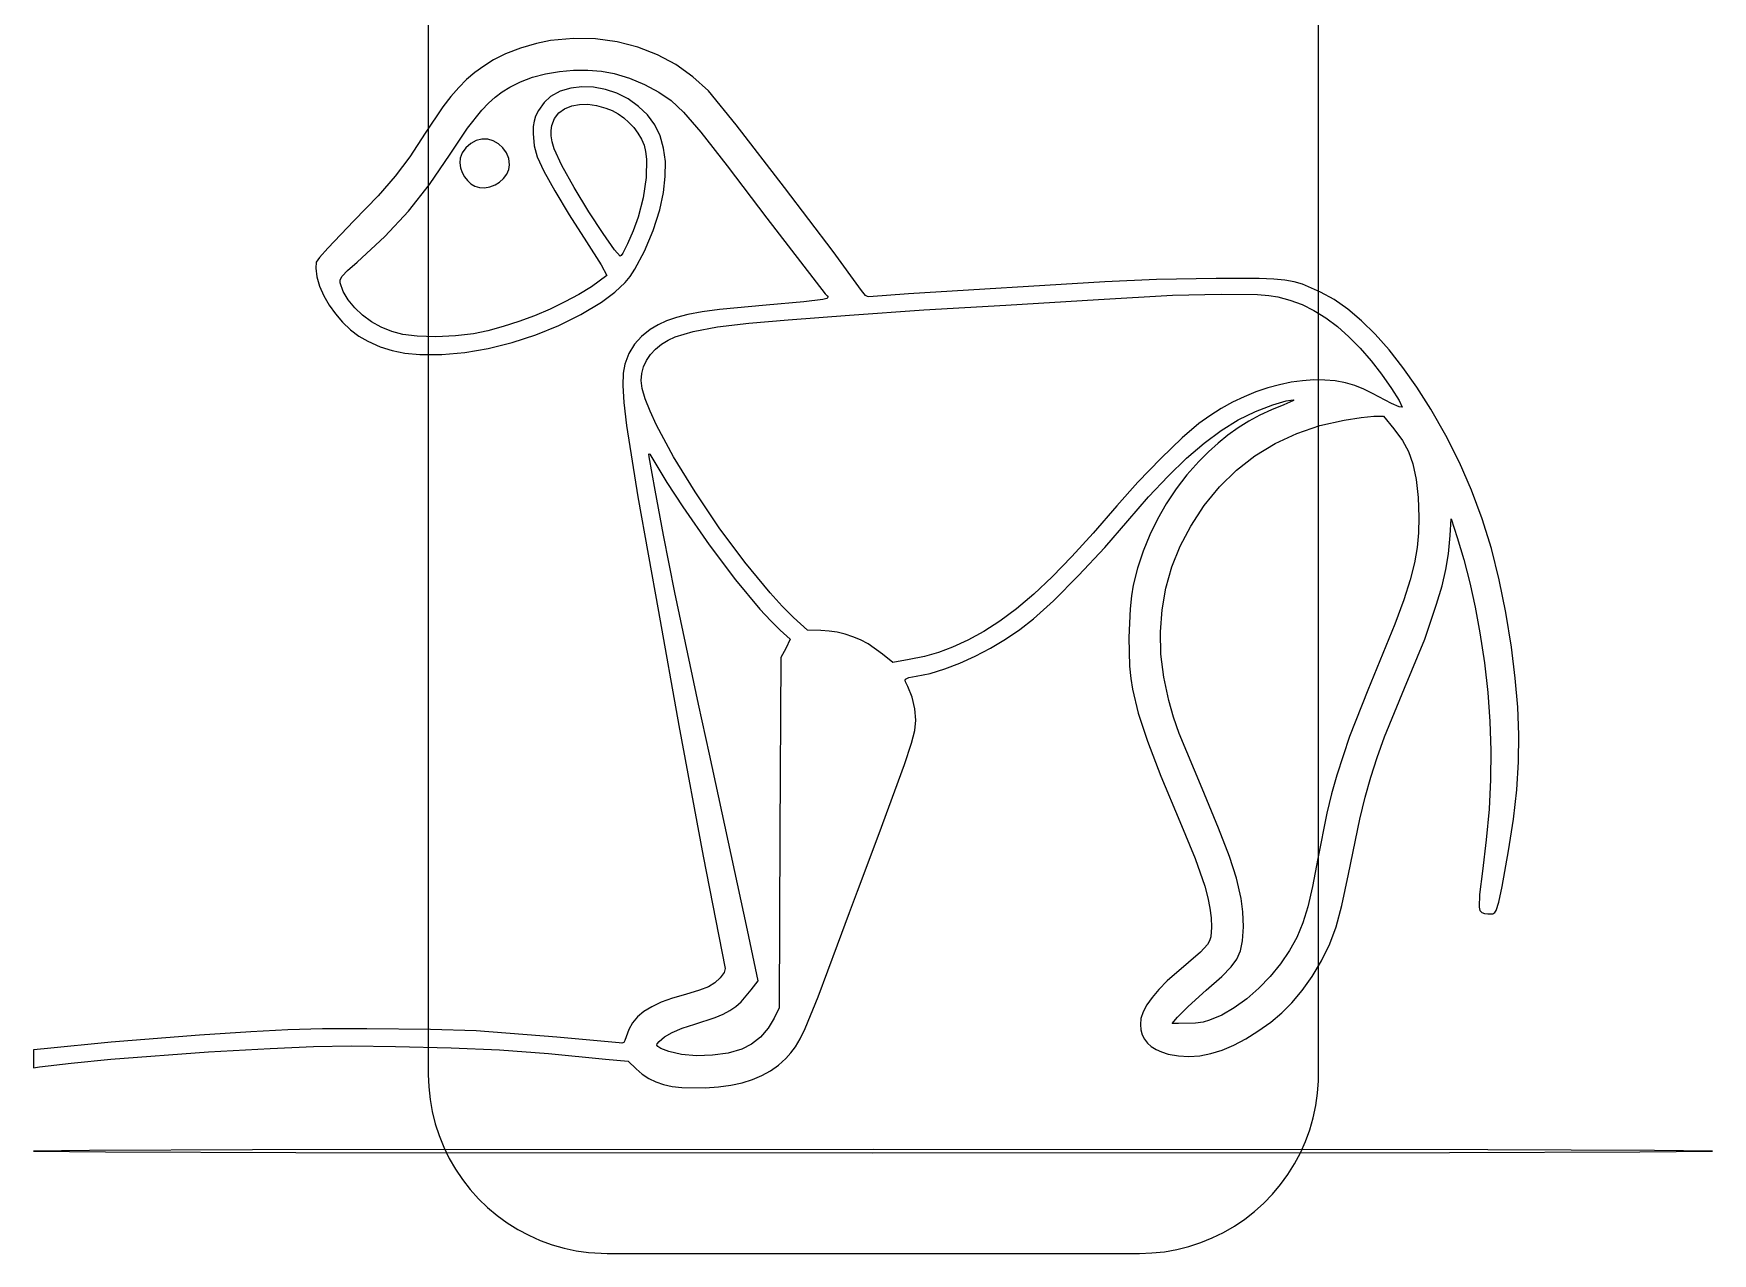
# Model space of a CAD drawing. Extents: x -40 to 320, y 1 to 395.
# Drawn here: x -40 to 319.9, y 1 to 262.5 of the extents above; entities that cross this region are included whole.
import ezdxf

# ---------------------------------------------------------------- set-up
doc = ezdxf.new("R2010")
doc.units = 0

msp = doc.modelspace()

# ---------------------------------------------------------------- linework, layer by layer
at = {"layer": 'Layer 1'}
for p, q in [((44.6336, 356.5), (44.6336, 39.4004)), ((235.443, 39.4004), (235.443, 356.494)), ((64.422165, 259.379677), (61.194125, 258.159776)), ((67.806498, 260.383754), (64.422165, 259.379677)), ((70.8671, 261.012), (67.806498, 260.383754)), ((70.8673, 261.012032), (70.8671, 261.012)), ((75.735871, 261.454922), (70.8673, 261.012032)), ((80.493747, 261.362442), (75.735871, 261.454922)), ((85.104646, 260.74622), (80.493747, 261.362442)), ((89.532285, 259.617883), (85.104646, 260.74622)), ((93.740382, 257.989059), (89.532285, 259.617883)), ((56.524245, 255.564078), (54.62889, 254.183164)), ((58.6024, 256.88406), (56.524245, 255.564078)), ((61.194125, 258.159776), (58.6024, 256.88406)), ((97.692655, 255.871374), (93.740382, 257.989059)), ((101.352822, 253.276456), (97.692655, 255.871374)), ((52.860983, 252.680384), (51.165174, 250.994806)), ((54.62889, 254.183164), (52.860983, 252.680384)), ((62.095434, 251.049491), (64.376002, 252.201325)), ((64.376002, 252.201325), (66.966351, 253.149429)), ((66.966351, 253.149429), (69.785548, 253.883571)), ((69.785548, 253.883571), (72.752658, 254.393517)), ((72.752658, 254.393517), (75.786746, 254.669034)), ((75.786746, 254.669034), (78.806877, 254.69989)), ((78.806877, 254.69989), (81.732118, 254.475849)), ((81.732118, 254.475849), (84.481534, 253.986681)), ((84.481534, 253.986681), (87.736872, 252.996871)), ((87.736872, 252.996871), (90.995929, 251.63495)), ((104.6846, 250.215932), (101.352822, 253.276456)), ((49.486112, 249.065498), (47.768446, 246.831525)), ((51.165174, 250.994806), (49.486112, 249.065498)), ((57.533861, 247.619583), (58.966012, 248.893749)), ((58.966012, 248.893749), (60.467001, 250.015346)), ((60.467001, 250.015346), (62.095434, 251.049491)), ((70.827607, 249.06484), (69.478091, 247.77486)), ((72.896221, 250.156285), (70.827607, 249.06484)), ((75.163912, 250.845386), (72.896221, 250.156285)), ((77.573003, 251.13912), (75.163912, 250.845386)), ((80.065819, 251.044465), (77.573003, 251.13912)), ((82.584684, 250.568397), (80.065819, 251.044465)), ((85.071921, 249.717894), (82.584684, 250.568397)), ((87.469854, 248.499933), (85.071921, 249.717894)), ((89.720807, 246.92149), (87.469854, 248.499933)), ((90.995929, 251.63495), (94.054038, 249.990224)), ((94.054038, 249.990224), (96.706534, 248.152001)), ((110.594279, 242.944886), (104.6846, 250.215932)), ((47.768446, 246.831525), (43.9959, 241.20586)), ((53.064367, 242.230491), (56.111942, 246.12773)), ((56.111942, 246.12773), (57.533861, 247.619583)), ((67.64917, 244.815347), (67.300007, 243.756075)), ((68.247647, 246.00858), (67.64917, 244.815347)), ((69.478091, 247.77486), (68.247647, 246.00858)), ((71.725411, 244.350078), (72.60359, 245.542069)), ((72.60359, 245.542069), (73.824108, 246.421487)), ((73.824108, 246.421487), (75.43162, 247.04043)), ((75.43162, 247.04043), (77.068902, 247.34556)), ((77.068902, 247.34556), (78.825259, 247.367886)), ((78.825259, 247.367886), (80.700691, 247.10741)), ((80.700691, 247.10741), (82.6952, 246.56413)), ((82.6952, 246.5642), (84.020065, 246.037432)), ((82.6952, 246.56413), (82.6952, 246.5642)), ((84.020065, 246.037432), (85.301208, 245.334377)), ((85.301208, 245.334377), (86.517231, 244.475966)), ((91.640892, 245.079299), (89.720807, 246.92149)), ((93.173983, 242.975245), (91.640892, 245.079299)), ((96.706534, 248.152001), (99.315641, 245.687395)), ((99.315641, 245.687395), (103.022471, 241.384571)), ((43.9959, 241.20586), (40.653737, 236.094935)), ((49.354434, 236.681091), (53.064367, 242.230491)), ((67.136899, 242.592613), (67.096587, 241.08681)), ((67.096587, 241.08681), (67.339699, 238.43739)), ((67.300007, 243.756075), (67.136899, 242.592613)), ((70.968633, 241.732141), (71.14492, 242.79342)), ((70.984913, 240.576903), (70.968633, 241.732141)), ((71.14492, 242.79342), (71.725411, 244.350078)), ((86.517231, 244.475966), (87.64674, 243.483131)), ((87.64674, 243.483131), (88.668337, 242.376803)), ((88.668337, 242.376803), (89.560625, 241.177912)), ((89.560625, 241.177912), (90.302208, 239.907391)), ((94.32008, 240.607928), (93.173983, 242.975245)), ((103.022471, 241.384571), (108.701484, 234.164412)), ((120.973026, 229.556367), (110.594279, 242.944886)), ((52.713172, 238.016449), (51.92492, 236.93423)), ((53.747017, 238.957265), (52.713172, 238.016449)), ((54.9111, 239.619), (53.747017, 238.957265)), ((56.129761, 239.91979), (54.9111, 239.619)), ((54.9111, 239.619), (54.9111, 239.619)), ((57.367026, 239.867075), (56.129761, 239.91979)), ((58.567081, 239.501787), (57.367026, 239.867075)), ((59.674107, 238.864859), (58.567081, 239.501787)), ((60.63229, 237.997223), (59.674107, 238.864859)), ((61.385812, 236.939811), (60.63229, 237.997223)), ((67.339699, 238.43739), (67.969804, 236.08566)), ((71.207713, 239.289564), (70.984913, 240.576903)), ((71.650989, 237.831982), (71.207713, 239.289564)), ((73.25478, 234.253531), (71.650989, 237.831982)), ((90.302208, 239.907391), (90.87169, 238.58617)), ((90.87169, 238.58617), (91.19814, 237.245488)), ((95.079183, 237.975953), (94.32008, 240.607928)), ((95.451292, 235.077919), (95.079183, 237.975953)), ((40.653737, 236.094935), (37.560886, 231.962657)), ((44.912084, 230.151769), (49.354434, 236.681091)), ((51.49761, 235.84829), (51.419312, 234.80863)), ((51.419312, 234.80863), (51.555907, 233.767576)), ((51.92492, 236.93423), (51.49761, 235.84829)), ((61.878858, 235.733556), (61.385812, 236.939811)), ((62.05561, 234.41939), (61.878858, 235.733556)), ((61.899712, 233.37601), (62.05561, 234.41939)), ((67.969804, 236.08566), (69.385682, 233.044281)), ((75.90792, 229.53642), (73.25478, 234.253531)), ((91.19814, 237.245488), (91.377141, 235.593161)), ((91.377141, 235.593161), (91.313262, 231.640101)), ((95.436407, 231.912429), (95.451292, 235.077919)), ((108.701484, 234.164412), (117.227134, 222.947801)), ((37.560886, 231.962657), (33.865217, 227.748506)), ((51.555907, 233.767576), (51.884138, 232.760942)), ((51.884138, 232.760942), (52.380749, 231.824544)), ((52.380749, 231.824544), (53.022484, 230.994197)), ((53.022484, 230.994197), (53.786085, 230.305717)), ((53.786085, 230.305717), (54.648296, 229.79492)), ((58.941129, 230.067645), (59.937065, 230.693332)), ((59.937065, 230.693332), (60.79346, 231.477166)), ((60.79346, 231.477166), (61.463335, 232.38333)), ((61.463335, 232.38333), (61.899712, 233.37601)), ((69.385682, 233.044281), (71.735557, 228.812145)), ((91.313262, 231.640101), (90.720987, 227.30005)), ((95.034529, 228.478086), (95.436407, 231.912429)), ((33.865217, 227.748506), (28.7146, 222.39196)), ((40.369251, 224.426232), (44.912084, 230.151769)), ((54.648296, 229.79492), (55.58586, 229.49762)), ((55.58586, 229.49762), (56.718547, 229.433974)), ((56.718547, 229.433974), (57.85263, 229.635921)), ((57.85263, 229.635921), (58.941129, 230.067645)), ((71.735557, 228.812145), (74.85198, 223.672067)), ((79.081393, 224.343638), (75.90792, 229.53642)), ((90.720987, 227.30005), (89.64125, 223.14607)), ((94.245657, 224.77349), (95.034529, 228.478086)), ((131.403886, 215.810631), (120.973026, 229.556367)), ((35.327785, 219.04305), (40.369251, 224.426232)), ((74.85198, 223.672067), (78.567504, 217.90686)), ((82.12463, 219.638315), (79.081393, 224.343638)), ((89.64125, 223.14607), (88.553451, 220.207645)), ((92.829776, 220.293313), (94.245657, 224.77349)), ((28.7146, 222.39196), (23.103184, 216.522547)), ((84.520397, 216.190719), (82.12463, 219.638315)), ((88.553451, 220.207645), (87.368901, 217.470156)), ((90.985971, 215.90243), (92.829776, 220.293313)), ((117.227134, 222.947801), (129.690334, 206.713901)), ((23.103184, 216.522547), (21.341245, 214.52742)), ((29.389534, 213.540791), (35.327785, 219.04305)), ((78.567504, 217.90686), (81.713073, 212.955321)), ((85.75146, 214.77112), (84.520397, 216.190719)), ((87.368901, 217.470156), (86.348078, 215.476887)), ((88.926343, 212.047377), (90.985971, 215.90243)), ((20.61749, 213.54071), (20.548029, 212.25073)), ((21.341245, 214.52742), (20.61749, 213.54071)), ((27.334246, 211.701949), (29.389534, 213.540791)), ((81.713073, 212.955321), (82.893904, 210.68297)), ((85.980464, 214.929111), (85.75146, 214.77112)), ((86.348078, 215.476887), (85.980464, 214.929111)), ((137.4699, 207.467932), (131.403886, 215.810631)), ((20.548029, 212.25073), (20.776257, 210.36537)), ((20.776257, 210.36537), (21.355896, 208.358846)), ((25.737894, 209.095321), (25.739134, 209.750854)), ((26.418535, 207.235617), (25.737894, 209.095321)), ((25.739134, 209.750854), (26.194349, 210.529183)), ((26.194349, 210.529183), (27.334246, 211.701949)), ((82.893904, 210.68297), (79.599494, 208.26178)), ((84.605529, 207.085914), (86.862997, 209.17469)), ((86.862997, 209.17469), (87.881879, 210.46033)), ((87.881879, 210.46033), (88.926343, 212.047377)), ((189.66449, 209.333438), (147.59129, 206.713788)), ((200.708695, 209.824623), (189.66449, 209.333438)), ((213.47949, 210.047889), (200.708695, 209.824623)), ((222.715241, 210.013157), (213.47949, 210.047889)), ((225.823284, 209.899972), (222.715241, 210.013157)), ((228.244786, 209.680736), (225.823284, 209.899972)), ((230.219757, 209.32382), (228.244786, 209.680736)), ((231.988208, 208.797595), (230.219757, 209.32382)), ((235.86559, 207.110699), (231.988208, 208.797595)), ((21.355896, 208.358846), (22.235548, 206.332325)), ((22.235548, 206.332325), (23.376606, 204.336504)), ((27.476873, 205.433127), (26.418535, 207.235617)), ((28.866393, 203.726458), (27.476873, 205.433127)), ((76.91286, 206.596202), (73.93598, 204.984115)), ((79.599494, 208.26178), (76.91286, 206.596202)), ((81.782457, 204.96737), (84.605529, 207.085914)), ((129.184259, 205.508267), (125.158021, 205.022665)), ((130.036393, 205.740603), (129.184259, 205.508267)), ((129.690334, 206.713901), (130.144307, 206.316907)), ((130.308034, 206.001312), (130.036393, 205.740603)), ((130.144307, 206.316907), (130.308034, 206.001312)), ((138.353042, 206.406177), (137.4699, 207.467932)), ((138.742517, 206.150662), (138.353042, 206.406177)), ((139.05757, 206.118412), (138.742517, 206.150662)), ((147.59129, 206.713788), (139.05757, 206.118412)), ((168.42881, 204.332319), (188.27471, 205.523069)), ((188.27471, 205.523069), (204.111697, 206.450863)), ((204.111697, 206.450863), (214.59031, 206.634439)), ((214.59031, 206.634439), (222.340117, 206.564979)), ((222.340117, 206.564979), (224.782408, 206.377684)), ((224.782408, 206.377684), (226.69631, 206.078755)), ((226.69631, 206.078755), (226.6962, 206.0787)), ((226.6962, 206.0787), (229.307479, 205.404019)), ((229.307479, 205.404019), (231.898292, 204.424673)), ((238.796508, 205.487422), (235.86559, 207.110699)), ((241.726959, 203.442279), (238.796508, 205.487422)), ((23.376606, 204.336504), (24.740463, 202.422082)), ((24.740463, 202.422082), (26.288514, 200.63976)), ((30.54058, 202.154215), (28.866393, 203.726458)), ((32.452919, 200.755004), (30.54058, 202.154215)), ((67.424056, 202.045069), (64.045302, 200.780438)), ((70.746997, 203.456683), (67.424056, 202.045069)), ((73.93598, 204.984115), (70.746997, 203.456683)), ((72.600615, 199.946962), (77.336885, 202.301576)), ((77.336885, 202.301576), (81.782457, 204.96737)), ((97.80158, 201.685771), (95.712965, 200.961088)), ((100.298584, 202.308123), (97.80158, 201.685771)), ((103.338869, 202.856055), (100.298584, 202.308123)), ((107.057328, 203.357473), (103.338869, 202.856055)), ((117.068334, 204.332401), (107.057328, 203.357473)), ((125.158021, 205.022665), (117.068334, 204.332401)), ((121.79101, 201.156987), (134.88931, 202.149279)), ((134.88931, 202.149279), (150.870195, 203.27057)), ((150.870195, 203.27057), (168.42881, 204.332319)), ((231.898292, 204.424673), (234.463056, 203.144849)), ((234.463056, 203.144849), (236.99619, 201.568735)), ((236.99619, 201.568735), (239.492113, 199.700516)), ((244.660198, 200.970148), (241.726959, 203.442279)), ((26.288514, 200.63976), (27.982151, 199.040234)), ((27.982151, 199.040234), (29.782767, 197.674205)), ((34.556894, 199.56743), (32.452919, 200.755004)), ((36.805991, 198.630101), (34.556894, 199.56743)), ((39.153694, 197.981621), (36.805991, 198.630101)), ((42.271345, 197.621915), (39.153694, 197.981621)), ((54.355594, 198.18008), (50.501158, 197.736029)), ((57.432926, 198.816779), (54.355594, 198.18008)), ((60.688877, 199.693953), (57.432926, 198.816779)), ((64.045302, 200.780438), (60.688877, 199.693953)), ((62.596444, 196.269883), (67.658762, 197.928181)), ((67.658762, 197.928181), (72.600615, 199.946962)), ((92.221334, 199.093101), (90.322335, 197.609003)), ((93.897847, 200.106168), (92.221334, 199.093101)), ((95.712965, 200.961088), (93.897847, 200.106168)), ((97.57911, 197.545047), (101.434792, 198.67316)), ((101.434792, 198.67316), (106.604019, 199.633824)), ((106.604019, 199.633824), (113.313766, 200.453084)), ((113.313766, 200.453084), (121.79101, 201.156987)), ((239.492113, 199.700516), (241.945243, 197.54438)), ((247.599482, 198.065911), (244.660198, 200.970148)), ((250.548068, 194.724448), (247.599482, 198.065911)), ((29.782767, 197.674205), (31.651757, 196.59237)), ((31.651757, 196.59237), (34.321645, 195.386735)), ((34.321645, 195.386735), (36.876183, 194.568094)), ((36.876183, 194.568094), (39.616784, 194.04714)), ((46.263454, 197.545013), (42.271345, 197.621915)), ((50.501158, 197.736029), (46.263454, 197.545013)), ((52.45088, 194.133348), (57.498778, 194.996722)), ((57.498778, 194.996722), (62.596444, 196.269883)), ((88.817772, 195.912802), (87.65555, 193.941241)), ((90.322335, 197.609003), (88.817772, 195.912802)), ((92.285234, 193.709839), (93.354506, 194.891674)), ((93.354506, 194.891674), (94.606577, 195.941875)), ((94.606577, 195.941875), (96.021445, 196.834861)), ((96.021445, 196.834861), (97.57911, 197.545047)), ((241.945243, 197.54438), (244.349999, 195.104512)), ((244.349999, 195.104512), (246.7008, 192.3851)), ((253.50921, 190.940638), (250.548068, 194.724448)), ((39.616784, 194.04714), (42.844857, 193.73457)), ((42.844857, 193.73457), (47.537868, 193.704414)), ((47.537868, 193.704414), (52.45088, 194.133348)), ((86.783574, 191.631061), (86.415029, 189.709115)), ((87.65555, 193.941241), (86.783574, 191.631061)), ((90.374218, 189.630354), (90.775089, 191.053596)), ((90.775089, 191.053596), (91.418761, 192.421952)), ((91.418761, 192.421952), (92.285234, 193.709839)), ((246.7008, 192.3851), (248.914854, 189.495047)), ((256.486165, 186.709362), (253.50921, 190.940638)), ((86.415029, 189.709115), (86.320916, 187.091323)), ((90.23615, 188.177807), (90.374218, 189.630354)), ((90.463477, 186.436383), (90.23615, 188.177807)), ((227.066574, 187.255511), (224.551685, 186.566701)), ((229.558961, 187.770941), (227.066574, 187.255511)), ((232.014603, 188.110549), (229.558961, 187.770941)), ((234.419255, 188.271894), (232.014603, 188.110549)), ((236.758671, 188.252532), (234.419255, 188.271894)), ((239.018606, 188.050023), (236.758671, 188.252532)), ((241.184817, 187.661924), (239.018606, 188.050023)), ((243.243058, 187.085794), (241.184817, 187.661924)), ((248.914854, 189.495047), (251.076813, 186.4115)), ((86.320916, 187.091323), (86.544957, 183.453951)), ((91.118906, 184.215288), (90.463477, 186.436383)), ((92.162609, 181.576269), (91.118906, 184.215288)), ((219.511385, 184.678709), (217.014464, 183.484411)), ((222.028541, 185.706953), (219.511385, 184.678709)), ((224.551685, 186.566701), (222.028541, 185.706953)), ((225.664804, 182.938569), (228.491596, 183.764651)), ((229.918018, 183.764651), (227.966924, 182.938569)), ((228.491596, 183.764651), (230.001122, 184.040011)), ((230.175859, 183.971171), (229.918018, 183.764651)), ((230.001122, 184.040011), (230.175859, 183.971171)), ((245.179084, 186.31919), (243.243058, 187.085794)), ((246.97865, 185.35967), (245.179084, 186.31919)), ((251.066892, 183.21136), (246.97865, 185.35967)), ((251.076813, 186.4115), (252.717817, 183.834023)), ((252.717817, 183.834023), (253.36901, 182.46218)), ((259.48219, 182.025499), (256.486165, 186.709362)), ((86.544957, 183.453951), (87.130875, 178.473263)), ((93.554759, 178.581071), (92.162609, 181.576269)), ((212.138301, 180.607419), (209.78755, 178.92961)), ((214.552021, 182.1265), (212.138301, 180.607419)), ((217.014464, 183.484411), (214.552021, 182.1265)), ((218.230034, 179.703071), (221.903694, 181.51269)), ((222.843599, 180.711491), (220.474272, 179.427013)), ((221.903694, 181.51269), (225.664804, 182.938569)), ((225.334792, 181.877823), (222.843599, 180.711491)), ((227.966924, 182.938569), (225.334792, 181.877823)), ((240.945469, 179.683711), (244.582219, 180.244356)), ((244.582219, 180.244356), (247.296139, 180.477545)), ((247.296139, 180.477545), (249.360109, 180.517236)), ((249.360109, 180.517236), (251.543149, 177.818196)), ((252.705415, 182.540943), (251.066892, 183.21136)), ((253.36901, 182.46218), (252.705415, 182.540943)), ((262.731257, 176.367982), (259.48219, 182.025499)), ((87.130875, 178.473263), (89.563234, 163.187003)), ((97.225089, 171.769132), (93.554759, 178.581071)), ((209.78755, 178.92961), (206.236379, 175.885126)), ((210.899467, 174.737256), (214.582424, 177.460872)), ((216.024932, 176.453386), (213.906774, 174.739116)), ((214.582424, 177.460872), (218.230034, 179.703071)), ((218.20774, 178.011831), (216.024932, 176.453386)), ((220.474272, 179.427013), (218.20774, 178.011831)), ((226.12481, 174.664463), (230.758347, 176.822226)), ((230.758347, 176.822226), (235.702598, 178.4981)), ((235.702598, 178.4981), (240.945469, 179.683711)), ((251.543149, 177.818196), (251.5432, 177.8182)), ((251.5432, 177.8182), (253.398785, 175.258086)), ((265.641237, 170.589988), (262.731257, 176.367982)), ((206.236379, 175.885126), (201.650743, 171.452669)), ((207.119764, 171.483386), (210.899467, 174.737256)), ((211.834195, 172.856464), (209.788124, 170.792869)), ((213.906774, 174.739116), (211.834195, 172.856464)), ((221.814078, 172.033186), (226.12481, 174.664463)), ((253.398785, 175.258086), (254.71854, 172.93612)), ((254.71854, 172.93612), (255.651916, 170.288557)), ((91.927179, 172.368612), (91.9816, 172.437375)), ((91.982996, 171.78502), (91.927179, 172.368612)), ((91.9816, 172.437375), (92.102071, 172.345665)), ((93.253126, 164.64051), (91.982996, 171.78502)), ((92.102071, 172.345665), (93.411896, 170.19735)), ((93.411896, 170.19735), (95.783476, 166.287716)), ((101.811275, 164.273445), (97.225089, 171.769132)), ((201.650743, 171.452669), (196.73766, 166.342982)), ((203.181918, 167.650424), (207.119764, 171.483386)), ((209.788124, 170.792869), (207.243825, 167.927935)), ((217.838245, 168.936767), (221.814078, 172.033186)), ((255.651916, 170.288557), (256.350864, 166.937705)), ((268.22655, 164.64919), (265.641237, 170.589988)), ((95.783476, 166.287716), (99.167196, 161.06826)), ((196.73766, 166.342982), (192.20415, 161.26681)), ((199.024531, 163.189531), (203.181918, 167.650424)), ((207.243825, 167.927935), (204.913489, 164.908576)), ((214.209404, 165.383583), (217.838245, 168.936767)), ((256.350864, 166.937705), (256.789335, 163.073335)), ((89.563234, 163.187003), (93.967774, 138.642661)), ((95.01693, 155.021469), (93.253126, 164.64051)), ((106.994695, 156.587984), (101.811275, 164.273445)), ((194.586204, 158.051869), (199.024531, 163.189531)), ((204.913489, 164.908576), (202.802697, 161.747815)), ((210.939648, 161.382006), (214.209404, 165.383583)), ((256.789335, 163.073335), (256.94128, 158.88522)), ((270.501615, 158.503261), (268.22655, 164.64919)), ((99.167196, 161.06826), (99.1672, 161.0683)), ((99.1672, 161.0683), (104.841257, 152.913514)), ((192.20415, 161.26681), (187.152078, 155.449194)), ((200.917029, 158.458675), (199.262067, 155.054178)), ((202.802697, 161.747815), (200.917029, 158.458675)), ((208.041069, 156.940411), (210.939648, 161.382006)), ((256.94128, 158.88522), (256.86461, 155.522588)), ((263.649836, 154.916039), (263.887986, 158.488289)), ((263.887986, 158.488289), (265.158116, 154.519119)), ((272.480852, 152.109875), (270.501615, 158.503261)), ((97.450528, 142.730685), (95.01693, 155.021469)), ((112.456728, 149.206725), (106.994695, 156.587984)), ((187.152078, 155.449194), (182.546069, 150.39626)), ((189.614808, 152.371016), (194.586204, 158.051869)), ((199.262067, 155.054178), (197.843392, 151.547346)), ((205.791822, 152.623325), (208.041069, 156.940411)), ((256.86461, 155.522588), (256.580954, 152.338566)), ((263.291994, 151.029987), (263.649836, 154.916039)), ((104.841257, 152.913514), (110.504148, 145.424812)), ((183.988498, 146.362685), (189.614808, 152.371016)), ((197.843392, 151.547346), (196.666584, 147.951202)), ((204.016084, 148.190879), (205.791822, 152.623325)), ((256.580954, 152.338566), (256.009843, 149.061516)), ((265.158116, 154.519119), (266.573371, 149.773479)), ((274.178681, 145.426704), (272.480852, 152.109875)), ((117.878754, 142.623641), (112.456728, 149.206725)), ((182.546069, 150.39626), (178.314956, 146.042888)), ((196.666584, 147.951202), (195.737224, 144.278769)), ((202.714786, 143.650519), (204.016084, 148.190879)), ((256.009843, 149.061516), (255.07081, 145.4198)), ((261.936275, 144.16581), (262.751816, 147.612785)), ((262.751816, 147.612785), (263.291994, 151.029987)), ((266.573371, 149.773479), (267.847226, 144.804578)), ((110.504148, 145.424812), (115.72794, 139.14918)), ((178.314956, 146.042888), (174.387575, 142.32396)), ((178.600341, 140.949722), (183.988498, 146.362685)), ((195.737224, 144.278769), (195.354261, 141.967425)), ((255.07081, 145.4198), (253.683385, 141.14178)), ((260.752346, 140.190439), (261.936275, 144.16581)), ((267.847226, 144.804578), (268.987124, 139.582647)), ((275.60952, 138.411421), (274.178681, 145.426704)), ((102.540986, 118.79661), (97.450528, 142.730685)), ((120.475194, 139.785782), (117.878754, 142.623641)), ((174.387575, 142.32396), (170.692759, 139.174357)), ((174.343404, 137.054969), (178.600341, 140.949722)), ((195.354261, 141.967425), (195.069908, 139.236059)), ((201.888858, 139.009686), (202.714786, 143.650519)), ((253.683385, 141.14178), (251.767101, 135.955819)), ((93.967774, 138.642661), (98.333864, 114.232261)), ((115.72794, 139.14918), (118.041445, 136.637197)), ((122.94215, 137.332707), (120.475194, 139.785782)), ((125.87934, 134.633667), (122.94215, 137.332707)), ((170.692759, 139.174357), (167.159344, 136.52896)), ((171.438791, 134.787589), (174.343404, 137.054969)), ((195.069908, 139.236059), (194.804471, 133.080738)), ((201.539229, 134.275825), (201.888858, 139.009686)), ((258.207112, 132.713551), (260.752346, 140.190439)), ((268.987124, 139.582647), (270.000506, 134.077919)), ((276.78779, 131.021699), (275.60952, 138.411421)), ((118.041445, 136.637197), (120.0847, 134.6336)), ((120.0847, 134.6336), (122.22805, 132.68871)), ((128.73714, 134.554284), (125.87934, 134.633667)), ((130.53101, 134.450014), (128.73714, 134.554284)), ((132.28209, 134.196435), (130.53101, 134.450014)), ((133.992239, 133.793083), (132.28209, 134.196435)), ((135.663319, 133.239491), (133.992239, 133.793083)), ((137.297189, 132.535196), (135.663319, 133.239491)), ((163.716162, 134.322651), (160.29205, 132.49031)), ((167.159344, 136.52896), (163.716162, 134.322651)), ((168.357422, 132.676494), (171.438791, 134.787589)), ((201.666832, 129.456379), (201.539229, 134.275825)), ((251.767101, 135.955819), (246.02608, 121.77352)), ((270.000506, 134.077919), (270.984892, 127.599652)), ((121.235758, 130.70412), (120.203778, 128.75923)), ((122.22805, 132.68871), (121.235758, 130.70412)), ((138.895709, 131.679732), (137.297189, 132.535196)), ((141.99414, 129.513434), (138.895709, 131.679732)), ((153.981065, 129.855774), (150.970685, 129.001782)), ((156.991437, 130.985126), (153.981065, 129.855774)), ((160.29205, 132.49031), (156.991437, 130.985126)), ((161.880243, 129.027345), (165.153254, 130.747729)), ((165.153254, 130.747729), (168.357422, 132.676494)), ((194.804471, 133.080738), (194.955796, 126.947757)), ((253.845986, 122.170439), (258.207112, 132.713551)), ((277.601082, 124.318369), (276.78779, 131.021699)), ((120.203778, 128.75923), (120.00532, 91.21093)), ((144.17718, 127.727304), (141.99414, 129.513434)), ((147.67005, 128.32268), (144.17718, 127.727304)), ((150.970685, 129.001782), (147.67005, 128.32268)), ((152.18772, 125.376953), (155.343519, 126.315909)), ((155.343519, 126.315909), (158.592346, 127.541389)), ((158.592346, 127.541389), (161.880243, 129.027345)), ((194.955796, 126.947757), (195.192395, 124.244317)), ((202.272595, 124.558794), (201.666832, 129.456379)), ((270.984892, 127.599652), (271.706009, 121.278594)), ((146.845075, 123.918358), (146.931359, 124.160153)), ((146.907171, 123.584002), (146.845075, 123.918358)), ((147.392774, 122.527829), (146.907171, 123.584002)), ((146.931359, 124.160153), (147.632786, 124.475827)), ((148.315608, 120.266021), (147.392774, 122.527829)), ((147.632786, 124.475827), (149.178904, 124.750569)), ((149.178904, 124.750569), (152.18772, 125.376953)), ((195.192395, 124.244317), (195.538766, 121.972069)), ((203.357449, 119.590511), (202.272595, 124.558794)), ((278.129246, 118.118782), (277.601082, 124.318369)), ((104.922486, 108.07981), (102.540986, 118.79661)), ((148.910985, 117.769786), (148.315608, 120.266021)), ((195.538766, 121.972069), (196.814484, 116.845644)), ((204.372687, 115.996594), (203.357449, 119.590511)), ((246.02608, 121.77352), (242.107762, 111.848718)), ((249.578504, 111.75257), (253.845986, 122.170439)), ((271.706009, 121.278594), (272.164789, 115.048699)), ((149.134251, 115.310763), (148.910985, 117.769786)), ((148.940754, 113.160589), (149.134251, 115.310763)), ((196.814484, 116.845644), (198.778607, 110.848483)), ((205.585144, 112.480798), (204.372687, 115.996594)), ((278.362512, 112.212232), (278.129246, 118.118782)), ((98.333864, 114.232261), (103.568205, 86.219852)), ((148.189713, 110.392078), (148.940754, 113.160589)), ((210.462259, 100.697311), (205.585144, 112.480798)), ((242.107762, 111.848718), (239.328098, 103.579832)), ((247.977578, 107.369264), (249.578504, 111.75257)), ((272.164789, 115.048699), (272.362162, 108.843919)), ((278.291112, 106.388011), (278.362512, 112.212232)), ((108.216896, 92.79851), (104.922486, 108.07981)), ((146.683288, 105.867226), (148.189713, 110.392078)), ((198.778607, 110.848483), (201.67301, 103.318215)), ((272.362162, 108.843919), (272.299057, 102.598208)), ((141.240564, 91.012589), (146.683288, 105.867226)), ((246.617128, 103.158064), (247.977578, 107.369264)), ((277.905281, 100.435415), (278.291112, 106.388011)), ((201.67301, 103.318215), (205.739566, 93.592469)), ((239.328098, 103.579832), (238.218741, 99.56982)), ((245.411105, 98.835236), (246.617128, 103.158064)), ((272.299057, 102.598208), (271.976407, 96.245519)), ((214.026452, 92.157376), (210.462259, 100.697311)), ((238.218741, 99.56982), (237.218224, 95.37794)), ((244.273457, 94.117045), (245.411105, 98.835236)), ((277.195248, 94.143735), (277.905281, 100.435415)), ((205.739566, 93.592469), (208.965137, 85.709311)), ((237.218224, 95.37794), (235.30928, 85.65412)), ((241.859086, 82.359639), (244.273457, 94.117045)), ((271.976407, 96.245519), (271.395141, 89.719805)), ((276.151247, 87.302265), (277.195248, 94.143735)), ((113.059286, 70.29331), (108.216896, 92.79851)), ((120.00532, 91.21093), (119.806861, 53.70223)), ((136.636324, 78.708189), (141.240564, 91.012589)), ((216.351518, 86.110584), (214.026452, 92.157376)), ((271.395141, 89.719805), (270.55619, 82.955019)), ((274.76351, 79.700299), (276.151247, 87.302265)), ((103.568205, 86.219852), (108.296484, 62.077361)), ((208.965137, 85.709311), (211.033447, 79.735081)), ((217.835614, 81.462931), (216.351518, 86.110584)), ((235.30928, 85.65412), (234.178067, 79.67493)), ((270.55619, 82.955019), (269.91058, 77.956344)), ((211.033447, 79.735081), (211.69526, 77.264968)), ((218.876899, 77.120411), (217.835614, 81.462931)), ((234.178067, 79.67493), (233.165929, 75.299526)), ((240.445069, 75.617041), (241.859086, 82.359639)), ((274.074486, 76.315342), (274.76351, 79.700299)), ((134.889894, 74.143639), (136.636324, 78.708189)), ((211.69526, 77.264968), (212.141715, 75.033471)), ((219.242186, 74.237774), (218.876899, 77.120411)), ((239.239436, 71.047539), (240.445069, 75.617041)), ((269.91058, 77.956344), (269.826855, 75.264751)), ((273.50826, 74.530456), (274.074486, 76.315342)), ((132.309934, 67.197589), (134.889894, 74.143639)), ((212.141715, 75.033471), (212.397462, 72.96105)), ((212.397462, 72.96105), (212.487156, 70.968169)), ((219.328392, 71.027693), (219.242186, 74.237774)), ((233.165929, 75.299526), (232.094254, 71.884169)), ((269.826855, 75.264751), (270.027096, 74.551542)), ((270.027096, 74.551542), (270.405485, 74.13602)), ((270.405485, 74.13602), (270.97458, 73.925158)), ((270.97458, 73.925158), (271.74694, 73.825929)), ((271.74694, 73.825929), (272.815516, 73.861899)), ((272.815516, 73.861899), (273.193285, 74.086871)), ((273.193285, 74.086871), (273.50826, 74.530456)), ((115.361406, 59.49721), (113.059286, 70.29331)), ((212.326529, 68.912882), (212.070626, 68.067107)), ((212.487156, 70.968169), (212.326529, 68.912882)), ((219.139236, 68.055771), (219.328392, 71.027693)), ((230.78443, 68.78512), (229.233897, 65.93724)), ((232.094254, 71.884169), (230.78443, 68.78512)), ((237.8248, 67.36244), (239.239436, 71.047539)), ((128.168346, 56.021896), (132.309934, 67.197589)), ((210.15961, 65.5763), (207.565386, 63.387059)), ((211.648669, 67.266916), (210.15961, 65.5763)), ((212.070626, 68.067107), (211.648669, 67.266916)), ((217.900111, 64.114509), (218.67844, 65.887611)), ((218.67844, 65.887611), (219.139236, 68.055771)), ((229.233897, 65.93724), (227.310789, 63.126567)), ((236.078987, 63.744305), (237.8248, 67.36244)), ((108.050271, 61.240114), (107.219847, 60.14239)), ((108.296484, 62.077361), (108.050271, 61.240114)), ((207.565386, 63.387059), (203.011387, 59.451377)), ((214.676402, 60.389691), (216.70874, 62.449318)), ((216.70874, 62.449318), (217.900111, 64.114509)), ((227.310789, 63.126567), (225.089062, 60.423804)), ((234.087581, 60.364313), (236.078987, 63.744305)), ((104.684544, 58.147881), (102.759498, 57.443354)), ((106.024756, 59.029782), (104.684544, 58.147881)), ((107.219847, 60.14239), (106.024756, 59.029782)), ((113.853126, 57.51262), (115.361406, 59.49721)), ((201.226738, 57.636568), (199.770942, 55.92502)), ((203.011387, 59.451377), (201.226738, 57.636568)), ((211.37517, 57.433281), (214.676402, 60.389691)), ((222.642674, 57.899654), (220.04558, 55.624818)), ((225.089062, 60.423804), (222.642674, 57.899654)), ((231.936166, 57.393639), (234.087581, 60.364313)), ((94.579907, 54.860911), (92.551987, 53.914512)), ((96.975285, 55.736609), (94.579907, 54.860911)), ((99.762774, 56.560211), (96.975285, 55.736609)), ((102.759498, 57.443354), (99.762774, 56.560211)), ((109.27367, 53.096923), (110.556444, 53.975256)), ((110.556444, 53.975256), (111.710378, 54.981038)), ((111.710378, 54.981038), (113.853126, 57.51262)), ((125.403565, 49.237096), (128.168346, 56.021896)), ((198.644465, 54.317665), (197.84777, 52.815433)), ((199.770942, 55.92502), (198.644465, 54.317665)), ((207.480423, 53.930484), (211.37517, 57.433281)), ((220.04558, 55.624818), (217.371737, 53.669998)), ((227.565115, 52.59591), (229.722731, 54.77337)), ((229.722731, 54.77337), (231.936166, 57.393639)), ((88.426468, 50.465054), (87.62187, 49.049796)), ((89.499919, 51.735189), (88.426468, 50.465054)), ((90.866875, 52.878806), (89.499919, 51.735189)), ((92.551987, 53.914512), (90.866875, 52.878806)), ((101.747126, 50.16966), (106.10019, 51.584916)), ((106.10019, 51.584916), (107.806702, 52.311616)), ((107.806702, 52.311616), (109.27367, 53.096923)), ((118.735181, 51.4398), (117.461325, 49.293346)), ((119.806861, 53.70223), (118.735181, 51.4398)), ((197.381322, 51.419254), (197.245586, 50.130059)), ((197.84777, 52.815433), (197.381322, 51.419254)), ((204.0719, 50.328461), (205.22296, 51.677981)), ((205.22296, 51.677981), (207.480423, 53.930484)), ((209.082986, 50.378075), (205.42142, 50.288769)), ((210.679337, 50.623668), (209.082986, 50.378075)), ((212.08963, 51.00322), (210.679337, 50.623668)), ((214.695102, 52.105898), (212.08963, 51.00322)), ((217.371737, 53.669998), (214.695102, 52.105898)), ((222.449846, 48.661469), (225.221445, 50.634272)), ((225.221445, 50.634272), (227.565115, 52.59591)), ((-4.427906, 47.78834), (-23.301281, 46.309827)), ((6.592764, 48.541242), (-4.427906, 47.78834)), ((14.554682, 48.959246), (6.592764, 48.541242)), ((21.99563, 49.139099), (14.554682, 48.959246)), ((31.453394, 49.17755), (21.99563, 49.139099)), ((45.112298, 49.048552), (31.453394, 49.17755)), ((54.871494, 48.740941), (45.112298, 49.048552)), ((72.206857, 47.421192), (54.871494, 48.740941)), ((85.553194, 46.160981), (72.206857, 47.421192)), ((87.061474, 47.470811), (86.797896, 46.69124)), ((87.62187, 49.049796), (87.061474, 47.470811)), ((94.086626, 46.43864), (95.255669, 47.451398)), ((95.255669, 47.451398), (96.91962, 48.40834)), ((96.91962, 48.40834), (99.082198, 49.313187)), ((99.082198, 49.313187), (101.747126, 50.16966)), ((115.807917, 47.396208), (113.901476, 45.863738)), ((117.461325, 49.293346), (115.807917, 47.396208)), ((123.323469, 45.339868), (124.321189, 47.021494)), ((124.321189, 47.021494), (125.403565, 49.237096)), ((197.245586, 50.130059), (197.361405, 48.95365)), ((197.361405, 48.95365), (197.651186, 47.89306)), ((197.651186, 47.89306), (198.11772, 46.945033)), ((198.11772, 46.945033), (198.763796, 46.106313)), ((205.42142, 50.288769), (204.0719, 50.328461)), ((217.309741, 45.677149), (219.854673, 47.022326)), ((219.854673, 47.022326), (222.449846, 48.661469)), ((-37.649906, 44.89085), (-39.952026, 44.6527)), ((-39.952026, 44.6527), (-39.952026, 42.7475)), ((-23.301281, 46.309827), (-37.649906, 44.89085)), ((-23.420427, 42.658196), (-2.443396, 44.216099)), ((-2.443396, 44.216099), (10.77517, 44.988228)), ((10.77517, 44.988228), (20.071704, 45.391966)), ((20.071704, 45.391966), (28.132838, 45.505459)), ((28.132838, 45.505459), (37.645204, 45.406849)), ((37.645204, 45.406849), (49.533479, 45.130247)), ((49.533479, 45.130247), (59.937054, 44.652706)), ((59.937054, 44.652706), (70.437379, 43.877476)), ((70.437379, 43.877476), (82.615904, 42.707809)), ((86.151668, 46.11447), (85.553194, 46.160981)), ((86.530598, 46.265175), (86.151668, 46.11447)), ((86.797896, 46.69124), (86.530598, 46.265175)), ((93.625213, 45.674578), (93.712658, 45.985908)), ((93.857781, 45.37813), (93.625213, 45.674578)), ((93.712658, 45.985908), (94.086626, 46.43864)), ((94.443851, 44.97005), (93.857781, 45.37813)), ((96.190287, 44.320102), (94.443851, 44.97005)), ((98.889321, 43.69992), (96.190287, 44.320102)), ((102.117382, 43.399131), (98.889321, 43.69992)), ((105.542657, 43.4965), (102.117382, 43.399131)), ((108.886064, 43.973422), (105.542657, 43.4965)), ((111.868521, 44.81129), (108.886064, 43.973422)), ((113.901476, 45.863738), (111.868521, 44.81129)), ((121.235934, 42.826889), (122.323889, 44.004305)), ((122.323889, 44.004305), (123.323469, 45.339868)), ((198.763796, 46.106313), (199.592206, 45.373644)), ((199.592206, 45.373644), (200.605741, 44.743771)), ((200.605741, 44.743771), (201.80719, 44.213438)), ((201.80719, 44.213438), (203.199346, 43.779389)), ((203.199346, 43.779389), (205.403785, 43.360767)), ((205.403785, 43.360767), (207.66962, 43.236111)), ((207.66962, 43.236111), (209.994992, 43.405421)), ((209.994992, 43.405421), (212.378042, 43.868697)), ((212.378042, 43.868697), (214.816912, 44.62594)), ((214.816912, 44.62594), (217.309741, 45.677149)), ((-39.952026, 42.7475), (-39.952026, 40.8423)), ((-39.952026, 40.8423), (-38.681896, 41.040759)), ((-38.681896, 41.040759), (-31.869803, 41.849479)), ((-31.869803, 41.849479), (-23.420427, 42.658196)), ((82.615904, 42.707809), (87.497984, 42.231509)), ((87.497984, 42.231509), (89.165034, 40.604149)), ((89.165034, 40.604149), (90.486566, 39.471308)), ((116.125219, 39.14719), (117.974374, 40.183671)), ((117.974374, 40.183671), (119.671899, 41.408067)), ((119.671899, 41.408067), (121.235934, 42.826889)), ((44.6336, 39.4004), (44.7274, 36.7234)), ((44.7274, 36.7234), (45.0077, 34.0595)), ((90.486566, 39.471308), (91.885776, 38.53708)), ((91.885776, 38.53708), (93.399409, 37.791697)), ((93.399409, 37.791697), (95.064212, 37.225393)), ((95.064212, 37.225393), (96.916929, 36.828398)), ((96.916929, 36.828398), (98.994308, 36.590946)), ((98.994308, 36.590946), (103.970034, 36.555599)), ((103.970034, 36.555599), (106.849463, 36.750182)), ((106.849463, 36.750182), (109.486555, 37.10012)), ((109.486555, 37.10012), (111.899451, 37.611927)), ((111.899451, 37.611927), (114.106292, 38.292113)), ((114.106292, 38.292113), (116.125219, 39.14719)), ((235.233, 35.3914), (235.42, 38.0634)), ((235.42, 38.0634), (235.443, 39.4003)), ((45.0077, 34.0595), (45.4731, 31.4217)), ((234.303, 30.1189), (234.86, 32.7389)), ((234.86, 32.7389), (235.233, 35.3914)), ((45.4731, 31.4217), (46.1215, 28.8228)), ((46.1215, 28.8228), (46.9495, 26.2754)), ((233.564, 27.5441), (234.303, 30.1189)), ((46.9495, 26.2754), (47.9532, 23.792)), ((232.648, 25.0271), (233.564, 27.5441)), ((-27.991584, 23.120733), (-39.9531, 22.9415)), ((-39.9531, 22.9415), (-39.9521, 22.9415)), ((-39.9521, 22.9415), (-24.504731, 22.773896)), ((6.947775, 23.244149), (-27.991584, 23.120733)), ((-24.504731, 22.773896), (16.222853, 22.657456)), ((140.0889, 23.338417), (6.947775, 23.244149)), ((16.222853, 22.657456), (139.831525, 22.574352)), ((47.9532, 23.792), (49.1277, 21.3846)), ((139.831525, 22.574352), (263.499634, 22.684744)), ((271.736588, 23.234226), (140.0889, 23.338417)), ((230.301, 20.2152), (231.558, 22.5802)), ((231.558, 22.5802), (232.648, 25.0271)), ((263.499634, 22.684744), (304.301515, 22.810176)), ((307.471561, 23.120733), (271.736588, 23.234226)), ((304.301515, 22.810176), (319.8529, 22.981192)), ((319.8529, 22.981192), (307.471561, 23.120733)), ((49.1277, 21.3846), (50.4673, 19.0651)), ((50.4673, 19.0651), (51.9654, 16.8446)), ((228.881, 17.9437), (230.301, 20.2152)), ((51.9654, 16.8446), (53.6147, 14.734)), ((53.6147, 14.734), (55.4073, 12.7437)), ((225.585, 13.725), (227.307, 15.7768)), ((227.307, 15.7768), (228.881, 17.9437)), ((55.4073, 12.7437), (57.3343, 10.8832)), ((57.3343, 10.8832), (59.3864, 9.16168)), ((221.733, 10.006), (223.724, 11.7983)), ((223.724, 11.7983), (225.585, 13.725)), ((59.3864, 9.16168), (61.5536, 7.58751)), ((61.5536, 7.58751), (63.8253, 6.16835)), ((217.402, 6.85935), (219.623, 8.35707)), ((219.623, 8.35707), (221.733, 10.006)), ((63.8253, 6.16835), (66.1905, 4.91111)), ((66.1905, 4.91111), (68.6377, 3.82192)), ((68.6377, 3.82192), (71.1548, 2.90609)), ((210.191, 3.34285), (212.674, 4.34612)), ((212.674, 4.34612), (215.082, 5.52019)), ((215.082, 5.52019), (217.402, 6.85935)), ((71.1548, 2.90609), (73.7297, 2.16807)), ((73.7297, 2.16807), (76.3498, 1.61148)), ((76.3498, 1.61148), (79.0024, 1.239)), ((79.0024, 1.239), (81.6745, 1.05247)), ((81.6745, 1.05247), (83.0047, 1.02925)), ((83.0047, 1.02925), (197.065, 1.02925)), ((197.065, 1.02925), (199.742, 1.12258)), ((199.742, 1.12258), (202.406, 1.40242)), ((202.406, 1.40242), (205.044, 1.8674)), ((205.044, 1.8674), (207.643, 2.51526)), ((207.643, 2.51526), (210.191, 3.34285))]:
    msp.add_line(p, q, dxfattribs=at)

doc.saveas('drawing.dxf')
